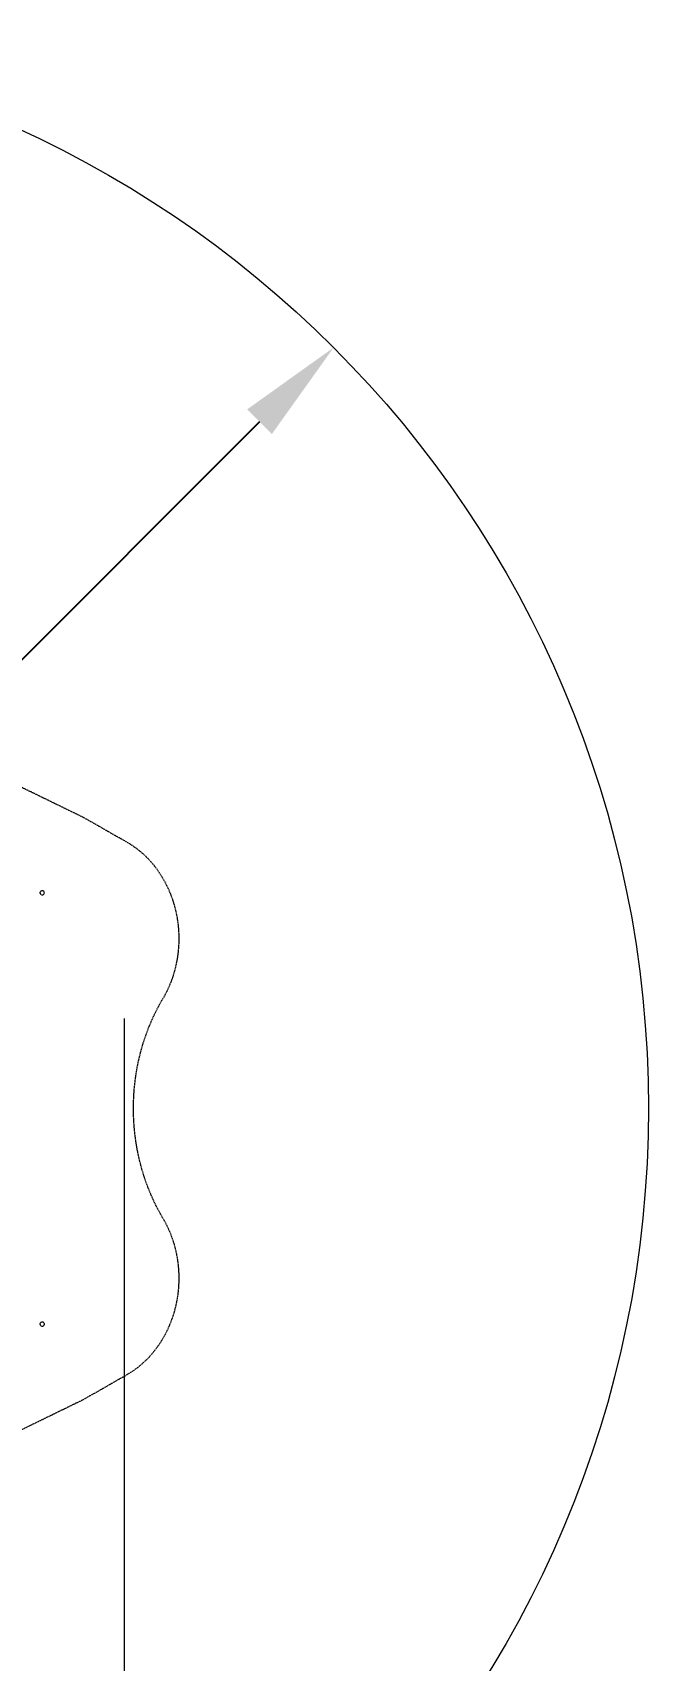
# Model space of a CAD drawing. Header units: millimetres. Extents: x -2652 to 2195, y -2536 to 2173.
# Drawn here: x 1020 to 2195, y -929 to 2173 of the extents above; entities that cross this region are included whole.
import ezdxf

# ---------------------------------------------------------------- set-up
doc = ezdxf.new("R2010")
doc.units = ezdxf.units.MM
doc.linetypes.add('HIDDEN', pattern=[1.905, 1.27, -0.635])
for name, color, linetype in [('DIKOM_ЗОНА', 90, 'Continuous'), ('DIKOM_ОБЪЕКТ', 7, 'Continuous'), ('DIKOM_РАЗМЕР_ЗОНА', 7, 'Continuous'), ('DIKOM_РАЗМЕР_ОБЪЕКТА', 7, 'Continuous')]:
    doc.layers.add(name, color=color, linetype=linetype)
doc.styles.add('style1', font='arialbd.ttf', dxfattribs={"width": 0.8})
doc.dimstyles.new('1-50', dxfattribs={"dimtxt": 300, "dimasz": 200, "dimexe": 100, "dimexo": 0, "dimgap": 100, "dimtad": 1, "dimtxsty": 'style1', "dimcen": 200, "dimclrd": 7, "dimclre": 7, "dimclrt": 7, "dimadec": 1, "dimazin": 2, "dimtfac": 1, "dimtmove": 0, "dimatfit": 2, "dimfxl": 0, "dimlwd": 25, "dimlwe": 18, "dimarcsym": 0})

# ---------------------------------------------------------------- blocks, each defined once
blk = doc.blocks.new('*D7')
at = {"layer": 'Defpoints', "color": 0, "transparency": 16777216}
for p in [(-904.9, 294), (1195.1, 294), (1195.1, -2436)]:
    blk.add_point(p, dxfattribs=at)
at = {"layer": 'DIKOM_РАЗМЕР_ОБЪЕКТА', "color": 7, "lineweight": 18, "transparency": 16777216}
for p, q in [((-904.9, 294), (-904.9, -2536)), ((1195.1, 294), (1195.1, -2536))]:
    blk.add_line(p, q, dxfattribs=at)
at = {"layer": 'DIKOM_РАЗМЕР_ОБЪЕКТА', "color": 7, "lineweight": 25, "transparency": 16777216}
blk.add_line((-704.9, -2436), (995.1, -2436), dxfattribs=at)
at = {"layer": 'DIKOM_РАЗМЕР_ОБЪЕКТА', "color": 7, "transparency": 16777216}
for points in [[(-704.9, -2402.7), (-704.9, -2469.3), (-904.9, -2436)], [(995.1, -2402.7), (995.1, -2469.3), (1195.1, -2436)]]:
    blk.add_solid(points, dxfattribs=at)
at = {"layer": 'DIKOM_РАЗМЕР_ОБЪЕКТА', "color": 7, "transparency": 16777216, "insert": (168.9, -2182.8), "char_height": 300, "attachment_point": 5, "style": 'style1'}
blk.add_mtext('{\\fArial|b0|i0|c204|p34;2100}', dxfattribs=at)
blk = doc.blocks.new('*D9')
at = {"layer": 'Defpoints', "color": 0, "transparency": 16777216}
for p in [(1594.7, 1573), (-1304.5, -1326.2)]:
    blk.add_point(p, dxfattribs=at)
at = {"layer": 'DIKOM_РАЗМЕР_ЗОНА', "color": 7, "lineweight": 25, "transparency": 16777216}
for p, q in [((1453.3, 1431.5), (-1163, -1184.8)), ((-1304.5, -1326.2), (-2278.2, -2299.9))]:
    blk.add_line(p, q, dxfattribs=at)
at = {"layer": 'DIKOM_РАЗМЕР_ЗОНА', "color": 7, "transparency": 16777216}
for points in [[(1429.7, 1455.1), (1476.8, 1408), (1594.7, 1573)], [(-1186.6, -1161.2), (-1139.5, -1208.3), (-1304.5, -1326.2)]]:
    blk.add_solid(points, dxfattribs=at)
at = {"layer": 'DIKOM_РАЗМЕР_ЗОНА', "color": 7, "transparency": 16777216, "insert": (-2047, -1698.8), "char_height": 300, "attachment_point": 5, "rotation": 45, "style": 'style1'}
blk.add_mtext('{\\fArial|b0|i0|c204|p34;∅4100}', dxfattribs=at)

msp = doc.modelspace()

# ---------------------------------------------------------------- linework, layer by layer
at = {"layer": 'DIKOM_ЗОНА', "color": 3, "lineweight": 15}
msp.add_circle((145.116, 123.385), 2050, dxfattribs=at)
at = {"layer": 'DIKOM_ОБЪЕКТ', "color": 7, "linetype": 'HIDDEN', "lineweight": 15}
for p, q in [((907.459, 779.983), (1117.754, 677.568)), ((1117.754, 677.568), (1200.411, 630.494)), ((1117.754, -431.798), (1200.411, -384.724)), ((907.459, -534.213), (1117.754, -431.798))]:
    msp.add_line(p, q, dxfattribs=at)
at = {"layer": 'DIKOM_ОБЪЕКТ', "color": 7, "linetype": 'HIDDEN', "lineweight": 15, "flags": 128}
for points in [[(1200.411, 630.494), (1205.415, 627.53), (1210.335, 624.384), (1215.166, 621.06), (1219.904, 617.56), (1224.543, 613.889), (1229.079, 610.051), (1233.508, 606.048), (1237.824, 601.886), (1242.024, 597.567), (1246.104, 593.097), (1250.059, 588.481), (1253.886, 583.721), (1257.579, 578.825), (1261.137, 573.795), (1264.555, 568.639), (1267.83, 563.359), (1270.959, 557.963), (1273.938, 552.455), (1276.764, 546.84), (1279.434, 541.125), (1281.947, 535.316), (1284.299, 529.417), (1286.488, 523.435), (1288.512, 517.376), (1290.369, 511.246), (1292.057, 505.052), (1293.574, 498.798), (1294.918, 492.493), (1296.089, 486.141), (1297.085, 479.75), (1297.905, 473.326), (1298.549, 466.874), (1299.016, 460.403), (1299.304, 453.917), (1299.415, 447.425), (1299.347, 440.931), (1299.102, 434.443), (1298.678, 427.968), (1298.077, 421.511), (1297.3, 415.08), (1296.346, 408.68), (1295.217, 402.318), (1293.914, 396.001), (1292.439, 389.734), (1290.792, 383.525), (1288.976, 377.379), (1286.993, 371.302), (1284.843, 365.301), (1282.53, 359.382), (1280.056, 353.55), (1277.424, 347.812), (1274.635, 342.173), (1271.692, 336.638), (1268.6, 331.214)], [(1038.971, 538.285), (1039.79, 538.182), (1040.57, 537.878), (1041.277, 537.388), (1041.875, 536.734), (1042.337, 535.946), (1042.642, 535.062), (1042.775, 534.123), (1042.731, 533.173), (1042.51, 532.256), (1042.124, 531.416), (1041.591, 530.691), (1040.935, 530.115), (1040.187, 529.715), (1039.383, 529.511), (1038.558, 529.511), (1037.754, 529.715), (1037.006, 530.115), (1036.35, 530.691), (1035.817, 531.416), (1035.431, 532.256), (1035.21, 533.173), (1035.166, 534.123), (1035.299, 535.062), (1035.604, 535.946), (1036.066, 536.734), (1036.664, 537.388), (1037.37, 537.878), (1038.151, 538.182), (1038.971, 538.285)], [(1268.6, -85.444), (1264.442, -78.216), (1260.431, -70.877), (1256.571, -63.432), (1252.863, -55.884), (1249.309, -48.237), (1245.912, -40.497), (1242.673, -32.667), (1239.594, -24.751), (1236.676, -16.754), (1233.922, -8.68), (1231.332, -0.534), (1228.908, 7.681), (1226.652, 15.958), (1224.565, 24.294), (1222.648, 32.685), (1220.901, 41.125), (1219.327, 49.61), (1217.925, 58.136), (1216.697, 66.697), (1215.643, 75.289), (1214.763, 83.907), (1214.059, 92.546), (1213.531, 101.203), (1213.178, 109.871), (1213.002, 118.546), (1213.002, 127.224), (1213.178, 135.899), (1213.531, 144.567), (1214.059, 153.224), (1214.763, 161.863), (1215.643, 170.481), (1216.697, 179.073), (1217.925, 187.634), (1219.327, 196.16), (1220.901, 204.645), (1222.648, 213.085), (1224.565, 221.476), (1226.652, 229.812), (1228.908, 238.09), (1231.332, 246.304), (1233.922, 254.45), (1236.676, 262.524), (1239.594, 270.521), (1242.673, 278.437), (1245.912, 286.267), (1249.309, 294.007), (1252.863, 301.654), (1256.571, 309.202), (1260.431, 316.647), (1264.442, 323.986), (1268.6, 331.214)], [(1268.6, -85.444), (1271.692, -90.868), (1274.635, -96.403), (1277.424, -102.042), (1280.056, -107.78), (1282.53, -113.612), (1284.843, -119.531), (1286.993, -125.532), (1288.976, -131.609), (1290.792, -137.755), (1292.439, -143.964), (1293.914, -150.231), (1295.217, -156.548), (1296.346, -162.91), (1297.3, -169.31), (1298.077, -175.741), (1298.678, -182.198), (1299.102, -188.673), (1299.347, -195.161), (1299.415, -201.655), (1299.304, -208.147), (1299.016, -214.633), (1298.549, -221.104), (1297.905, -227.555), (1297.085, -233.98), (1296.089, -240.371), (1294.918, -246.723), (1293.574, -253.028), (1292.057, -259.282), (1290.369, -265.476), (1288.512, -271.606), (1286.488, -277.665), (1284.299, -283.647), (1281.947, -289.545), (1279.434, -295.355), (1276.764, -301.07), (1273.938, -306.684), (1270.959, -312.193), (1267.83, -317.589), (1264.555, -322.868), (1261.137, -328.025), (1257.579, -333.055), (1253.886, -337.951), (1250.059, -342.71), (1246.104, -347.327), (1242.024, -351.797), (1237.824, -356.115), (1233.508, -360.278), (1229.079, -364.281), (1224.543, -368.119), (1219.904, -371.79), (1215.166, -375.289), (1210.335, -378.614), (1205.415, -381.76), (1200.411, -384.724)], [(1038.971, -283.715), (1039.79, -283.818), (1040.57, -284.122), (1041.277, -284.612), (1041.875, -285.266), (1042.337, -286.054), (1042.642, -286.938), (1042.775, -287.877), (1042.731, -288.827), (1042.51, -289.744), (1042.124, -290.584), (1041.591, -291.309), (1040.935, -291.885), (1040.187, -292.285), (1039.383, -292.489), (1038.558, -292.489), (1037.754, -292.285), (1037.006, -291.885), (1036.35, -291.309), (1035.817, -290.584), (1035.431, -289.744), (1035.21, -288.827), (1035.166, -287.877), (1035.299, -286.938), (1035.604, -286.054), (1036.066, -285.266), (1036.664, -284.612), (1037.37, -284.122), (1038.151, -283.818), (1038.971, -283.715)]]:
    msp.add_lwpolyline(points, dxfattribs=at)
at = {"layer": 'DIKOM_ОБЪЕКТ', "color": 7, "linetype": 'HIDDEN', "lineweight": 15}
for centre, radius, start, end in [((1030.209, 533.885), 5.072, 351.14213, 8.85787), ((1030.22, 533.885), 5.061, 351.119267, 8.880733), ((1030.209, -288.115), 5.072, 351.142356, 8.857644), ((1030.209, -288.115), 5.072, 351.14213, 8.85787)]:
    msp.add_arc(centre, radius, start, end, dxfattribs=at)

# ---------------------------------------------------------------- dimensions: what is measured, and where the dimension line sits
at = {"layer": 'DIKOM_РАЗМЕР_ЗОНА'}
dim = msp.add_diameter_dim_2p(p1=(1594.685, 1572.953), p2=(-1304.453, -1326.184), text='{\\fArial|b0|i0|c204|p34;<>}', dimstyle='1-50', dxfattribs=at)
dim.commit()
dim.dimension.update_dxf_attribs({"geometry": '*D9', "text_midpoint": (-1862.016, -1883.747), "dimtype": 163})
at = {"layer": 'DIKOM_РАЗМЕР_ОБЪЕКТА'}
dim = msp.add_linear_dim(base=(1195.116, -2435.985), p1=(-904.884, 294.032), p2=(1195.116, 294.032), text='{\\fArial|b0|i0|c204|p34;<>}', dimstyle='1-50', dxfattribs=at)
dim.commit()
dim.dimension.update_dxf_attribs({"geometry": '*D7', "text_midpoint": (168.946, -2435.985), "dimtype": 160})

doc.saveas('drawing.dxf')
